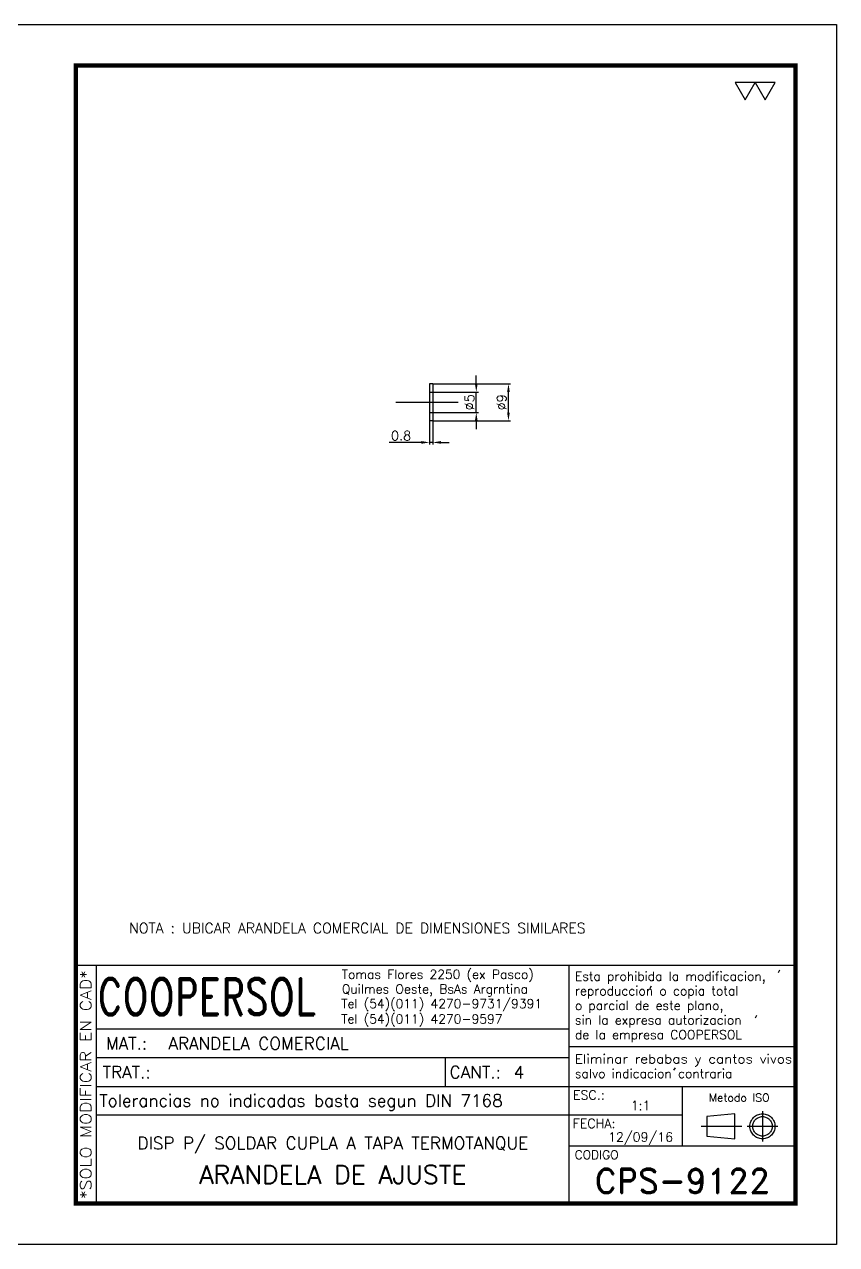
# Model space of a CAD drawing. Extents: x -21308 to -16735, y 11657 to 13517.
# Drawn here: x -19825.5 to -19628, y 12224.4 to 12521.4 of the extents above; entities that cross this region are included whole.
import ezdxf
from ezdxf.enums import TextEntityAlignment as Align

# ---------------------------------------------------------------- set-up
doc = ezdxf.new("R2010")
doc.units = 0
doc.header["$LTSCALE"] = 20
doc.header["$MEASUREMENT"] = 0
doc.linetypes.add('CENTER', pattern=[2, 1.25, -0.25, 0.25, -0.25])
doc.layers.get('0').update_dxf_attribs({"linetype": 'CONTINUOUS'})
doc.layers.get('DEFPOINTS').update_dxf_attribs({"linetype": 'CONTINUOUS'})
for name, color, linetype in [('1', 1, 'CENTER'), ('CL', 1, 'CENTER'), ('CO', 3, 'CONTINUOUS')]:
    doc.layers.add(name, color=color, linetype=linetype)
doc.styles.add('ROMAND', font='ROMAND')
doc.styles.add('ROMANS', font='ROMANS.SHX')
doc.dimstyles.new('1', dxfattribs={"dimtxt": 2.3, "dimasz": 2, "dimexe": 0.5, "dimexo": 0.0625, "dimgap": 0.5, "dimtad": 1, "dimdec": 4, "dimdsep": 46, "dimtxsty": 'ROMANS', "dimcen": -2, "dimclrt": 7, "dimadec": 0, "dimazin": 0, "dimtfac": 0.869565, "dimtdec": 4, "dimtmove": 0, "dimatfit": 3, "dimfxl": 1, "dimtolj": 1, "dimarcsym": 0})

# ---------------------------------------------------------------- blocks, each defined once
blk = doc.blocks.new('A4G')
blk.add_line((0, 148.5), (9.75, 148.5))
blk.add_lwpolyline([(0, 297), (210, 297), (210, 0), (0, 0)], close=True)
at = {"const_width": 1}
blk.add_lwpolyline([(25, 287), (200, 287), (200, 10), (25, 10)], close=True, dxfattribs=at)
blk = doc.blocks.new('*D365')
at = {"layer": 'CO', "color": 0, "lineweight": -2}
for p, q in [((-19715.62, 12433.94), (-19715.62, 12435.94)), ((-19726.14, 12431.94), (-19715.12, 12431.94)), ((-19715.62, 12426.94), (-19715.62, 12431.94)), ((-19726.14, 12426.94), (-19715.12, 12426.94)), ((-19715.62, 12424.94), (-19715.62, 12422.94))]:
    blk.add_line(p, q, dxfattribs=at)
at = {"layer": 'CO', "color": 0}
for points in [[(-19715.96, 12433.94), (-19715.29, 12433.94), (-19715.62, 12431.94)], [(-19715.96, 12424.94), (-19715.29, 12424.94), (-19715.62, 12426.94)]]:
    blk.add_solid(points, dxfattribs=at)
at = {"layer": 'DEFPOINTS', "color": 0}
for p in [(-19726.2, 12431.94), (-19715.62, 12431.94), (-19726.2, 12426.94)]:
    blk.add_point(p, dxfattribs=at)
at = {"layer": 'CO', "color": 7, "insert": (-19717.27, 12429.44), "char_height": 2.3, "attachment_point": 5, "rotation": 90, "style": 'ROMANS'}
blk.add_mtext('\\A1;%%C5', dxfattribs=at)
blk = doc.blocks.new('*D366')
at = {"layer": 'CO', "color": 0, "lineweight": -2}
for p, q in [((-19726.14, 12433.94), (-19707.3, 12433.94)), ((-19707.8, 12426.94), (-19707.8, 12431.94)), ((-19726.14, 12424.94), (-19707.3, 12424.94))]:
    blk.add_line(p, q, dxfattribs=at)
at = {"layer": 'CO', "color": 0}
for points in [[(-19708.13, 12431.94), (-19707.47, 12431.94), (-19707.8, 12433.94)], [(-19708.13, 12426.94), (-19707.47, 12426.94), (-19707.8, 12424.94)]]:
    blk.add_solid(points, dxfattribs=at)
at = {"layer": 'DEFPOINTS', "color": 0}
for p in [(-19726.2, 12433.94), (-19707.8, 12433.94), (-19726.2, 12424.94)]:
    blk.add_point(p, dxfattribs=at)
at = {"layer": 'CO', "color": 7, "insert": (-19709.45, 12429.44), "char_height": 2.3, "attachment_point": 5, "rotation": 90, "style": 'ROMANS'}
blk.add_mtext('\\A1;%%C9', dxfattribs=at)
blk = doc.blocks.new('*D367')
at = {"layer": 'CO', "color": 0, "lineweight": -2}
for p, q in [((-19727, 12424.88), (-19727, 12419.17)), ((-19726.2, 12424.88), (-19726.2, 12419.17)), ((-19729, 12419.67), (-19736.82, 12419.67)), ((-19726.2, 12419.67), (-19727, 12419.67)), ((-19724.2, 12419.67), (-19722.2, 12419.67))]:
    blk.add_line(p, q, dxfattribs=at)
at = {"layer": 'CO', "color": 0}
for points in [[(-19729, 12420.01), (-19729, 12419.34), (-19727, 12419.67)], [(-19724.2, 12420.01), (-19724.2, 12419.34), (-19726.2, 12419.67)]]:
    blk.add_solid(points, dxfattribs=at)
at = {"layer": 'DEFPOINTS', "color": 0}
for p in [(-19727, 12424.94), (-19726.2, 12424.94), (-19727, 12419.67)]:
    blk.add_point(p, dxfattribs=at)
at = {"layer": 'CO', "color": 7, "insert": (-19733.91, 12421.32), "char_height": 2.3, "attachment_point": 5, "style": 'ROMANS'}
blk.add_mtext('\\A1;0.8', dxfattribs=at)
blk = doc.blocks.new('COOPERSOLROT-02')
for p, q in [((0, 58), (175, 58)), ((0, 0), (0, 58)), ((5, 0), (5, 58)), ((120, 0), (120, 58)), ((175, 0), (175, 58)), ((5, 42.5), (120, 42.5)), ((120, 38.19), (175, 38.19)), ((5, 35.5), (120, 35.5)), ((89.89, 28.5), (89.89, 35.5)), ((5, 28.5), (175, 28.5)), ((147.5, 14), (147.5, 28.5)), ((147.5, 21.5), (5, 21.5)), ((120, 14), (175, 14)), ((0, 0), (175, 0))]:
    blk.add_line(p, q)
at = {"color": 1, "linetype": 'CENTER'}
blk.add_line((166.98, 22.51), (166.98, 15.06), dxfattribs=at)
for points in [[(152.09, 18.79), (161.93, 18.79)], [(163.26, 18.79), (170.71, 18.79)]]:
    blk.add_lwpolyline(points, dxfattribs=at)
at = {"layer": '1'}
for points in [[(170.85, 56.26), (171.21, 56.85)], [(139.66, 52.43), (140.02, 53.02)], [(165.28, 45.22), (165.64, 45.81)], [(145.46, 32.42), (145.82, 33.01)]]:
    blk.add_lwpolyline(points, dxfattribs=at)
blk.add_lwpolyline([(160.25, 18.79), (160.25, 21.83), (153.47, 21.16), (153.47, 16.41), (160.25, 15.74)], close=True, dxfattribs=at)
for radius in [3.05, 2.37]:
    blk.add_circle((166.98, 18.79), radius, dxfattribs=at)
at = {"style": 'ROMANS', "width": 0.996387}
blk.add_text('*SOLO MODIFICAR EN CAD*', height=2.7, rotation=90, dxfattribs=at).set_placement((3.77, 1.09), (3.77, 56.81), align=Align.FIT)
at = {"style": 'ROMAND', "width": 0.75}
blk.add_text('COOPERSOL', height=9, dxfattribs=at).set_placement((5.26, 45.85))
at = {"style": 'ROMANS'}
for s, p in [('MAT.:', (7.32, 37.47)), ('TRAT.:', (6.5, 30.47)), ('CANT.:', (90.89, 30.47)), ('Tolerancias no indicadas basta segun DIN 7168', (5.7, 23.56))]:
    blk.add_text(s, height=3, dxfattribs=at).set_placement(p)
for tag, height, style, p in [('CONJUNTO', 2.3, 'ROMANS', (62.5, 17.5)), ('SUBCONJUNTO', 3, 'ROMANS', (62.5, 11.5)), ('DENOMINACION', 4.5, 'ROMANS', (62.5, 4.75)), ('COD-PLA', 6, 'ROMAND', (147.5, 5.5))]:
    blk.add_attdef(tag, text='', height=height, dxfattribs=dict(style=style)).set_placement(p, align=Align.MIDDLE)
at = {"layer": '1', "style": 'ROMANS'}
for s, height, p in [('Tomas Flores 2250 (ex Pasco)', 2.2, (64.69, 54.68)), ('Esta prohibida la modificacion,', 2.2, (121.36, 54.23)), ('Quilmes Oeste, BsAs Argrntina', 2.2, (64.69, 51.12)), ('reproduccion o copia total', 2.2, (121.36, 50.67)), ('Tel (54)(011) 4270-9731/9391', 2.2, (64.55, 47.56)), ('o parcial de este plano,', 2.2, (121.36, 47.11)), ('Tel (54)(011) 4270-9597', 2.2, (64.55, 43.83)), ('sin la expresa autorizacion ', 2.2, (121.36, 43.55)), ('de la empresa COOPERSOL', 2.2, (121.36, 39.99)), ('salvo indicacion contraria', 2.2, (121.36, 30.54)), ('ESC.:', 2.25, (120.89, 25.29)), ('FECHA:', 2.25, (120.81, 18.36)), ('CODIGO', 2.16, (121.33, 10.78))]:
    blk.add_text(s, height=height, dxfattribs=at).set_placement(p)
at = {"layer": '1', "style": 'ROMANS', "width": 0.96139}
blk.add_text('Eliminar rebabas y cantos vivos', height=2.2, dxfattribs=at).set_placement((121.34, 34.1), (174.21, 34.1), align=Align.FIT)
at = {"layer": '1', "style": 'ROMANS'}
blk.add_text('Metodo ISO', height=1.948, dxfattribs=at).set_placement((161.34, 25.77), align=Align.MIDDLE)
for tag, p in [('MAT', (22.51, 37.47)), ('TRAT', (22.51, 30.47)), ('CANT', (106.49, 30.47))]:
    blk.add_attdef(tag, p, '', height=3, dxfattribs=at)
for tag, p in [('ESC', (137.33, 22.73)), ('FECHA', (137.33, 15.06))]:
    blk.add_attdef(tag, text='', height=2.25, dxfattribs=at).set_placement(p, align=Align.CENTER)

msp = doc.modelspace()

# ---------------------------------------------------------------- linework, layer by layer
for p, q in [((-19727.00297, 12433.94235), (-19727.00297, 12424.94235)), ((-19726.20297, 12433.94235), (-19727.00297, 12433.94235)), ((-19726.20297, 12433.94235), (-19726.20297, 12424.94235)), ((-19727.00297, 12431.94235), (-19726.20297, 12431.94235)), ((-19727.00297, 12426.94235), (-19726.20297, 12426.94235)), ((-19726.20297, 12424.94235), (-19727.00297, 12424.94235))]:
    msp.add_line(p, q)
at = {"layer": 'CL'}
msp.add_line((-19735.18046, 12429.44235), (-19720.02368, 12429.44235), dxfattribs=at)
at = {"layer": 'CO'}
for points in [[(-19650.25656, 12503.02856), (-19647.81241, 12507.26195), (-19652.70071, 12507.26195)], [(-19645.36825, 12503.02856), (-19642.9241, 12507.26195), (-19647.81241, 12507.26195)]]:
    msp.add_lwpolyline(points, close=True, dxfattribs=at)

# ---------------------------------------------------------------- block references
msp.add_blockref('A4G', (-19838.00568, 12224.42201))
ref = msp.add_blockref('COOPERSOLROT-02', (-19813.00568, 12234.42201))
ref.add_attrib('COD-PLA', 'CPS-9122', dxfattribs={"height": 6, "style": 'ROMAND'}).set_placement((-19665.50568, 12239.92201), align=Align.MIDDLE)
ref.add_attrib('FECHA', '12/09/16', dxfattribs={"layer": '1', "height": 2.25, "style": 'ROMANS'}).set_placement((-19675.671, 12249.48301), align=Align.CENTER)
ref.add_attrib('MAT', 'ARANDELA COMERCIAL', (-19790.50039, 12271.89016), dxfattribs={"layer": '1', "height": 3, "style": 'ROMANS'})
ref.add_attrib('ESC', '1:1', dxfattribs={"layer": '1', "height": 2.25, "style": 'ROMANS'}).set_placement((-19675.671, 12257.15056), align=Align.CENTER)
ref.add_attrib('CANT', '4', (-19706.51509, 12264.89016), dxfattribs={"layer": '1', "height": 3, "style": 'ROMANS'})
ref.add_attrib('DENOMINACION', 'ARANDELA DE AJUSTE', dxfattribs={"height": 4.5, "style": 'ROMANS'}).set_placement((-19750.50568, 12241.45983), align=Align.MIDDLE)
ref.add_attrib('SUBCONJUNTO', 'DISP P/ SOLDAR CUPLA A TAPA TERMOTANQUE', dxfattribs={"height": 3, "style": 'ROMANS'}).set_placement((-19750.50568, 12248.89986), align=Align.MIDDLE)

# ---------------------------------------------------------------- texts
at = {"layer": 'CO', "style": 'ROMANS'}
msp.add_text('NOTA : UBICAR ARANDELA COMERCIAL DE DIMENSIONES SIMILARES', height=2.5, dxfattribs=at).set_placement((-19800.03896, 12300.22747))

# ---------------------------------------------------------------- dimensions: what is measured, and where the dimension line sits
at = {"layer": 'CO'}
for base, p1, p2, picture, middle in [((-19715.62289, 12431.94235), (-19726.20297, 12426.94235), (-19726.20297, 12431.94235), '*D365', (-19717.27289, 12429.44235)), ((-19707.80083, 12433.94235), (-19726.20297, 12424.94235), (-19726.20297, 12433.94235), '*D366', (-19709.45083, 12429.44235))]:
    dim = msp.add_linear_dim(base=base, p1=p1, p2=p2, angle=90, text='%%C<>', dimstyle='1', dxfattribs=at)
    dim.commit()
    dim.dimension.update_dxf_attribs({"geometry": picture, "text_midpoint": middle})
dim = msp.add_linear_dim(base=(-19727.00297, 12419.67196), p1=(-19726.20297, 12424.94235), p2=(-19727.00297, 12424.94235), dimstyle='1', dxfattribs=at)
dim.commit()
dim.dimension.update_dxf_attribs({"geometry": '*D367', "text_midpoint": (-19733.91249, 12421.32196)})

doc.saveas('drawing.dxf')
